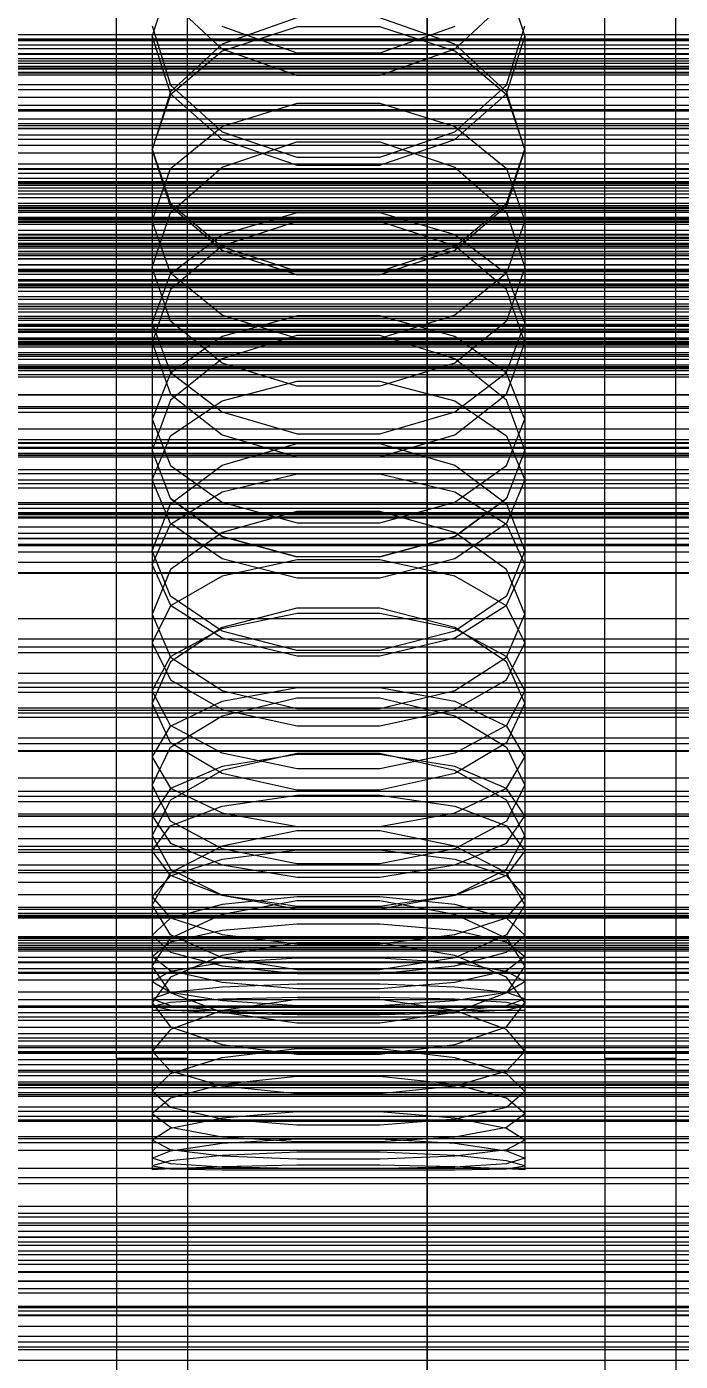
# Model space of a CAD drawing. Header units: millimetres. Extents: x -1970 to 59977, y -65068 to 6837.
# Drawn here: x -45.1 to 28.5, y -34688.8 to -34538.5 of the extents above; entities that cross this region are included whole.
import ezdxf

# ---------------------------------------------------------------- set-up
doc = ezdxf.new("R2010")
doc.units = ezdxf.units.MM
for name, color, linetype, lineweight in [('COTAS_O', 1, 'Continuous', 0), ('COTAS_P', 1, 'Continuous', 0), ('frontal_briquetadora', 7, 'Continuous', 0), ('frontal_C01', 7, 'Continuous', 0), ('frontal_C02', 7, 'Continuous', 0), ('frontal_C03', 7, 'Continuous', 0), ('frontal_C05-C03', 7, 'Continuous', 0), ('frontal_mezcladora', 7, 'Continuous', 0), ('frontal_secador', 7, 'Continuous', 0)]:
    doc.layers.add(name, color=color, linetype=linetype, lineweight=lineweight)
doc.dimstyles.new('R19_100', dxfattribs={"dimtxt": 250, "dimasz": 150, "dimexe": 150, "dimexo": 80, "dimgap": 100, "dimtad": 1, "dimtih": 1, "dimtoh": 1, "dimdsep": 46, "dimcen": 0.09, "dimadec": 0, "dimazin": 0, "dimtfac": 1, "dimtdec": 4, "dimtofl": 0, "dimtmove": 0, "dimatfit": 3, "dimfxl": 1, "dimtolj": 1, "dimtzin": 0, "dimarcsym": 0})

# ---------------------------------------------------------------- blocks, each defined once
blk = doc.blocks.new('*D37')
at = {"layer": 'COTAS_P', "color": 0, "lineweight": -2, "transparency": 16777216}
for p, q in [((-1750, -35420), (-1750, -34450)), ((2600, -35420), (2600, -34450)), ((-1600, -34600), (2450, -34600))]:
    blk.add_line(p, q, dxfattribs=at)
at = {"layer": 'COTAS_P', "color": 0, "transparency": 16777216}
for points in [[(-1600, -34575), (-1600, -34625), (-1750, -34600)], [(2450, -34575), (2450, -34625), (2600, -34600)]]:
    blk.add_solid(points, dxfattribs=at)
at = {"layer": 'Defpoints', "color": 0, "transparency": 16777216}
for p in [(2600, -34600), (-1750, -35500), (2600, -35500)]:
    blk.add_point(p, dxfattribs=at)
blk = doc.blocks.new('*D42')
at = {"layer": 'COTAS_O', "color": 0, "lineweight": -2, "transparency": 16777216}
for p, q in [((-570, -33700), (200, -33700)), ((50, -34750), (50, -33850)), ((-570, -34900), (200, -34900))]:
    blk.add_line(p, q, dxfattribs=at)
at = {"layer": 'COTAS_O', "color": 0, "transparency": 16777216}
for points in [[(25, -33850), (75, -33850), (50, -33700)], [(25, -34750), (75, -34750), (50, -34900)]]:
    blk.add_solid(points, dxfattribs=at)
at = {"layer": 'Defpoints', "color": 0, "transparency": 16777216}
for p in [(-650, -33700), (50, -33700), (-650, -34900)]:
    blk.add_point(p, dxfattribs=at)
blk = doc.blocks.new('*D43')
at = {"layer": 'COTAS_O', "color": 0, "lineweight": -2, "transparency": 16777216}
for p, q in [((-650, -34820), (-650, -34050)), ((650, -34820), (650, -34050)), ((-500, -34200), (500, -34200))]:
    blk.add_line(p, q, dxfattribs=at)
at = {"layer": 'COTAS_O', "color": 0, "transparency": 16777216}
for points in [[(-500, -34175), (-500, -34225), (-650, -34200)], [(500, -34175), (500, -34225), (650, -34200)]]:
    blk.add_solid(points, dxfattribs=at)
at = {"layer": 'Defpoints', "color": 0, "transparency": 16777216}
for p in [(650, -34200), (-650, -34900), (650, -34900)]:
    blk.add_point(p, dxfattribs=at)

msp = doc.modelspace()

# ---------------------------------------------------------------- linework, layer by layer
at = {"layer": 'frontal_briquetadora'}
for p, q in [((-31, -34539.635), (-28.92, -34533.192)), ((8.92, -34533.192), (11, -34539.635)), ((-23.094, -34541.066), (-28.92, -34535.648)), ((8.92, -34535.649), (3.094, -34541.066)), ((-14.674, -34537.508), (-23.094, -34540.51)), ((3.094, -34540.51), (-5.326, -34537.508)), ((-31, -34538.419), (-28.92, -34545.1)), ((-14.673, -34541.501), (-23.093, -34538.496)), ((-14.673, -34538.552), (-23.093, -34541.275)), ((-5.327, -34538.552), (-14.673, -34538.552)), ((3.093, -34538.496), (-5.327, -34541.501)), ((3.093, -34541.275), (-5.327, -34538.552)), ((8.92, -34545.1), (11, -34538.419)), ((-31, -34539.635), (-31, -34552.363)), ((-31, -34539.635), (-28.92, -34546.078)), ((-23.094, -34540.51), (-28.92, -34545.844)), ((8.92, -34545.844), (3.094, -34540.51)), ((8.92, -34546.078), (11, -34539.635)), ((11, -34539.635), (11, -34552.363)), ((-23.093, -34541.275), (-28.92, -34546.182)), ((-14.674, -34544.034), (-23.094, -34541.066)), ((-5.327, -34541.501), (-14.673, -34541.501)), ((3.094, -34541.066), (-5.326, -34544.034)), ((8.92, -34546.182), (3.093, -34541.275)), ((-5.326, -34544.034), (-14.674, -34544.034)), ((-28.92, -34545.844), (-31, -34552.363)), ((-28.92, -34546.182), (-31, -34552.301)), ((-28.92, -34545.1), (-23.094, -34550.353)), ((-28.92, -34546.078), (-23.093, -34551.244)), ((3.093, -34551.244), (8.92, -34546.078)), ((3.094, -34550.353), (8.92, -34545.1)), ((11, -34552.363), (8.92, -34545.844)), ((11, -34552.301), (8.92, -34546.182)), ((-23.093, -34549.754), (-14.673, -34547.13)), ((-14.673, -34547.13), (-5.327, -34547.13)), ((-5.327, -34547.13), (3.093, -34549.754)), ((-28.92, -34554.481), (-23.093, -34549.754)), ((-23.094, -34550.353), (-14.674, -34553.23)), ((-5.326, -34553.23), (3.094, -34550.353)), ((3.093, -34549.754), (8.92, -34554.481)), ((-31, -34552.301), (-31, -34565.638)), ((-31, -34552.301), (-28.92, -34558.42)), ((-28.92, -34558.731), (-31, -34552.363)), ((-23.094, -34554.358), (-14.674, -34551.493)), ((-23.093, -34551.244), (-14.673, -34554.112)), ((-14.674, -34551.493), (-5.326, -34551.493)), ((-5.327, -34554.112), (3.093, -34551.244)), ((-5.326, -34551.493), (3.094, -34554.358)), ((8.92, -34558.42), (11, -34552.301)), ((11, -34552.363), (8.92, -34558.731)), ((11, -34552.301), (11, -34565.638)), ((-14.674, -34553.23), (-5.326, -34553.23)), ((-31, -34560.376), (-28.92, -34554.481)), ((-28.92, -34559.44), (-23.094, -34554.358)), ((-14.673, -34554.112), (-5.327, -34554.112)), ((3.094, -34554.358), (8.92, -34559.44)), ((8.92, -34554.481), (11, -34560.376)), ((-28.92, -34558.42), (-23.093, -34563.327)), ((3.093, -34563.327), (8.92, -34558.42)), ((-31, -34565.638), (-28.92, -34559.44)), ((-23.094, -34563.729), (-28.92, -34558.731)), ((-23.093, -34561.918), (-14.673, -34559.449)), ((-14.673, -34559.449), (-5.327, -34559.449)), ((-5.327, -34559.449), (3.093, -34561.918)), ((8.92, -34558.731), (3.094, -34563.729)), ((8.92, -34559.44), (11, -34565.638)), ((-31, -34560.376), (-31, -34574.101)), ((-28.92, -34566.271), (-31, -34560.376)), ((-14.674, -34560.448), (-23.094, -34563.217)), ((-5.326, -34560.448), (-14.674, -34560.448)), ((3.094, -34563.217), (-5.326, -34560.448)), ((11, -34560.376), (8.92, -34566.271)), ((11, -34560.376), (11, -34574.101)), ((-28.92, -34566.366), (-23.093, -34561.918)), ((3.093, -34561.918), (8.92, -34566.366)), ((-23.094, -34563.217), (-28.92, -34568.125)), ((-14.674, -34566.461), (-23.094, -34563.729)), ((-23.093, -34563.327), (-14.673, -34566.05)), ((-5.327, -34566.05), (3.093, -34563.327)), ((3.094, -34563.729), (-5.326, -34566.461)), ((8.92, -34568.125), (3.094, -34563.217)), ((-28.92, -34571.679), (-31, -34565.638)), ((-14.673, -34566.05), (-5.327, -34566.05)), ((11, -34565.638), (8.92, -34571.679)), ((-31, -34571.912), (-28.92, -34566.366)), ((-23.093, -34570.998), (-28.92, -34566.271)), ((-5.326, -34566.461), (-14.674, -34566.461)), ((8.92, -34566.271), (3.093, -34570.998)), ((8.92, -34566.366), (11, -34571.912)), ((-28.92, -34568.125), (-31, -34574.101)), ((11, -34574.101), (8.92, -34568.125)), ((-31, -34571.912), (-31, -34586.193)), ((-31, -34571.912), (-28.92, -34577.459)), ((-23.094, -34576.409), (-28.92, -34571.679)), ((-14.673, -34573.621), (-23.093, -34570.998)), ((-14.673, -34571.082), (-23.093, -34573.39)), ((-5.327, -34571.082), (-14.673, -34571.082)), ((3.093, -34570.998), (-5.327, -34573.621)), ((3.093, -34573.39), (-5.327, -34571.082)), ((8.92, -34571.679), (3.094, -34576.409)), ((8.92, -34577.459), (11, -34571.912)), ((11, -34571.912), (11, -34586.193)), ((-23.093, -34573.39), (-28.92, -34577.548)), ((-14.674, -34573.305), (-23.094, -34575.925)), ((-5.326, -34573.305), (-14.674, -34573.305)), ((-5.327, -34573.621), (-14.673, -34573.621)), ((3.094, -34575.925), (-5.326, -34573.305)), ((8.92, -34577.548), (3.093, -34573.39)), ((-31, -34574.101), (-28.92, -34579.916)), ((8.92, -34579.916), (11, -34574.101)), ((-23.094, -34575.925), (-28.92, -34580.562)), ((-14.674, -34578.991), (-23.094, -34576.409)), ((3.094, -34576.409), (-5.326, -34578.991)), ((8.92, -34580.562), (3.094, -34575.925)), ((-28.92, -34577.548), (-31, -34582.734)), ((-28.92, -34577.459), (-23.093, -34581.907)), ((3.093, -34581.907), (8.92, -34577.459)), ((11, -34582.734), (8.92, -34577.548)), ((-23.093, -34580.641), (-14.673, -34578.443)), ((-5.326, -34578.991), (-14.674, -34578.991)), ((-14.673, -34578.443), (-5.327, -34578.443)), ((-5.327, -34578.443), (3.093, -34580.641)), ((195, -34580), (-195, -34580)), ((-28.92, -34580.562), (-31, -34586.193)), ((-28.92, -34579.916), (-23.094, -34584.461)), ((-28.92, -34584.6), (-23.093, -34580.641)), ((3.093, -34580.641), (8.92, -34584.6)), ((3.094, -34584.461), (8.92, -34579.916)), ((11, -34586.193), (8.92, -34580.562)), ((-23.093, -34581.907), (-14.673, -34584.376)), ((-5.327, -34584.376), (3.093, -34581.907)), ((-31, -34582.734), (-31, -34597.535)), ((-31, -34582.734), (-28.92, -34587.919)), ((8.92, -34587.919), (11, -34582.734)), ((11, -34582.734), (11, -34597.535)), ((-31, -34589.538), (-28.92, -34584.6)), ((-23.094, -34584.461), (-14.674, -34586.939)), ((-23.094, -34587.908), (-14.674, -34585.444)), ((-14.674, -34585.444), (-5.326, -34585.444)), ((-14.673, -34584.376), (-5.327, -34584.376)), ((-5.326, -34586.939), (3.094, -34584.461)), ((-5.326, -34585.444), (3.094, -34587.908)), ((8.92, -34584.6), (11, -34589.538)), ((195, -34587), (-195, -34587)), ((-28.92, -34591.656), (-31, -34586.193)), ((-14.674, -34586.939), (-5.326, -34586.939)), ((11, -34586.193), (8.92, -34591.656)), ((-28.92, -34592.262), (-23.094, -34587.908)), ((-28.92, -34587.919), (-23.093, -34592.078)), ((3.093, -34592.078), (8.92, -34587.919)), ((3.094, -34587.908), (8.92, -34592.262)), ((-31, -34589.538), (-31, -34604.666)), ((-28.92, -34594.475), (-31, -34589.538)), ((-23.093, -34590.901), (-14.673, -34588.873)), ((-14.673, -34588.873), (-5.327, -34588.873)), ((-5.327, -34588.873), (3.093, -34590.901)), ((11, -34589.538), (8.92, -34594.475)), ((11, -34589.538), (11, -34604.666)), ((-28.92, -34594.554), (-23.093, -34590.901)), ((-23.094, -34595.915), (-28.92, -34591.656)), ((-28.92, -34591.656), (-23.094, -34595.915)), ((3.093, -34590.901), (8.92, -34594.554)), ((8.92, -34591.656), (3.094, -34595.915)), ((3.094, -34595.915), (8.92, -34591.656)), ((-31, -34597.535), (-28.92, -34592.262)), ((-14.674, -34593.122), (-23.094, -34595.48)), ((-23.093, -34592.078), (-14.673, -34594.385)), ((-5.326, -34593.122), (-14.674, -34593.122)), ((-5.327, -34594.385), (3.093, -34592.078)), ((3.094, -34595.48), (-5.326, -34593.122)), ((8.92, -34592.262), (11, -34597.535)), ((-31, -34599.11), (-28.92, -34594.554)), ((-23.093, -34598.435), (-28.92, -34594.475)), ((-14.673, -34594.385), (-5.327, -34594.385)), ((8.92, -34594.475), (3.093, -34598.435)), ((8.92, -34594.554), (11, -34599.11)), ((-23.094, -34595.48), (-28.92, -34599.639)), ((-14.674, -34598.232), (-23.094, -34595.915)), ((-23.094, -34595.915), (-14.674, -34598.232)), ((3.094, -34595.915), (-5.326, -34598.232)), ((-5.326, -34598.232), (3.094, -34595.915)), ((8.92, -34599.639), (3.094, -34595.48)), ((-28.92, -34602.634), (-31, -34597.535)), ((11, -34597.535), (8.92, -34602.634)), ((-31, -34599.11), (-31, -34614.698)), ((-31, -34599.11), (-28.92, -34603.666)), ((-14.673, -34600.632), (-23.093, -34598.435)), ((-14.673, -34598.547), (-23.093, -34600.4)), ((-5.326, -34598.232), (-14.674, -34598.232)), ((-5.327, -34598.547), (-14.673, -34598.547)), ((3.093, -34598.435), (-5.327, -34600.632)), ((3.093, -34600.4), (-5.327, -34598.547)), ((8.92, -34603.666), (11, -34599.11)), ((11, -34599.11), (11, -34614.698)), ((-28.92, -34599.639), (-31, -34604.666)), ((-23.093, -34600.4), (-28.92, -34603.738)), ((-5.327, -34600.632), (-14.673, -34600.632)), ((8.92, -34603.738), (3.093, -34600.4)), ((11, -34604.666), (8.92, -34599.639)), ((-23.094, -34606.596), (-28.92, -34602.634)), ((-28.92, -34603.666), (-23.093, -34607.319)), ((3.093, -34607.319), (8.92, -34603.666)), ((8.92, -34602.634), (3.094, -34606.596)), ((-28.92, -34603.738), (-31, -34607.901)), ((-31, -34604.666), (-28.92, -34609.515)), ((-14.674, -34603.999), (-23.094, -34606.192)), ((-23.093, -34606.298), (-14.673, -34604.564)), ((-5.326, -34603.999), (-14.674, -34603.999)), ((-14.673, -34604.564), (-5.327, -34604.564)), ((-5.327, -34604.564), (3.093, -34606.298)), ((3.094, -34606.192), (-5.326, -34603.999)), ((11, -34607.901), (8.92, -34603.738)), ((8.92, -34609.515), (11, -34604.666)), ((-23.094, -34606.192), (-28.92, -34610.051)), ((-28.92, -34609.422), (-23.093, -34606.298)), ((-14.674, -34608.746), (-23.094, -34606.596)), ((3.094, -34606.596), (-5.326, -34608.746)), ((3.093, -34606.298), (8.92, -34609.422)), ((8.92, -34610.051), (3.094, -34606.192)), ((-31, -34607.901), (-31, -34623.913)), ((-31, -34607.901), (-28.92, -34612.065)), ((-23.093, -34607.319), (-14.673, -34609.347)), ((-5.327, -34609.347), (3.093, -34607.319)), ((8.92, -34612.065), (11, -34607.901)), ((11, -34607.901), (11, -34623.913)), ((-31, -34613.318), (-28.92, -34609.422)), ((-28.92, -34609.515), (-23.094, -34613.274)), ((-5.326, -34608.746), (-14.674, -34608.746)), ((-14.673, -34609.347), (-5.327, -34609.347)), ((3.094, -34613.274), (8.92, -34609.515)), ((8.92, -34609.422), (11, -34613.318)), ((-28.92, -34610.051), (-31, -34614.698)), ((11, -34614.698), (8.92, -34610.051)), ((-28.92, -34612.065), (-23.093, -34615.403)), ((3.093, -34615.403), (8.92, -34612.065)), ((-31, -34613.318), (-31, -34629.59)), ((-28.92, -34617.214), (-31, -34613.318)), ((-23.094, -34613.274), (-14.674, -34615.311)), ((-23.094, -34616.105), (-14.674, -34614.083)), ((-23.093, -34614.479), (-14.673, -34612.927)), ((-14.674, -34614.083), (-5.326, -34614.083)), ((-14.673, -34612.927), (-5.327, -34612.927)), ((-5.327, -34612.927), (3.093, -34614.479)), ((-5.326, -34615.311), (3.094, -34613.274)), ((-5.326, -34614.083), (3.094, -34616.105)), ((11, -34613.318), (8.92, -34617.214)), ((11, -34613.318), (11, -34629.59)), ((-28.92, -34619.163), (-31, -34614.698)), ((-28.92, -34617.275), (-23.093, -34614.479)), ((-23.093, -34615.403), (-14.673, -34617.256)), ((-14.674, -34615.311), (-5.326, -34615.311)), ((-5.327, -34617.256), (3.093, -34615.403)), ((3.093, -34614.479), (8.92, -34617.275)), ((11, -34614.698), (8.92, -34619.163)), ((-28.92, -34619.655), (-23.094, -34616.105)), ((-23.093, -34620.338), (-28.92, -34617.214)), ((8.92, -34617.214), (3.093, -34620.338)), ((3.094, -34616.105), (8.92, -34619.655)), ((-31, -34620.762), (-28.92, -34617.275)), ((-14.673, -34617.256), (-5.327, -34617.256)), ((8.92, -34617.275), (11, -34620.762)), ((-31, -34623.913), (-28.92, -34619.655)), ((-23.094, -34622.61), (-28.92, -34619.163)), ((8.92, -34619.163), (3.094, -34622.61)), ((8.92, -34619.655), (11, -34623.913)), ((-31, -34620.762), (-31, -34637.392)), ((-31, -34620.762), (-28.92, -34624.249)), ((-14.674, -34620.353), (-23.094, -34622.259)), ((-14.673, -34622.072), (-23.093, -34620.338)), ((-14.673, -34620.476), (-23.093, -34621.842)), ((-5.326, -34620.353), (-14.674, -34620.353)), ((-5.327, -34620.476), (-14.673, -34620.476)), ((3.093, -34620.338), (-5.327, -34622.072)), ((3.093, -34621.842), (-5.327, -34620.476)), ((3.094, -34622.259), (-5.326, -34620.353)), ((8.92, -34624.249), (11, -34620.762)), ((11, -34620.762), (11, -34637.392)), ((-23.093, -34621.842), (-28.92, -34624.303)), ((-23.094, -34622.259), (-28.92, -34625.598)), ((-14.674, -34624.472), (-23.094, -34622.61)), ((-5.327, -34622.072), (-14.673, -34622.072)), ((3.094, -34622.61), (-5.326, -34624.472)), ((8.92, -34624.303), (3.093, -34621.842)), ((8.92, -34625.598), (3.094, -34622.259)), ((-28.92, -34627.982), (-31, -34623.913)), ((-28.92, -34624.303), (-31, -34627.373)), ((-28.92, -34624.249), (-23.093, -34627.045)), ((-5.326, -34624.472), (-14.674, -34624.472)), ((3.093, -34627.045), (8.92, -34624.249)), ((11, -34623.913), (8.92, -34627.982)), ((11, -34627.373), (8.92, -34624.303)), ((-28.92, -34625.598), (-31, -34629.59)), ((-23.093, -34626.287), (-14.673, -34625.047)), ((-14.673, -34625.047), (-5.327, -34625.047)), ((-5.327, -34625.047), (3.093, -34626.287)), ((11, -34629.59), (8.92, -34625.598)), ((-31, -34627.373), (-31, -34644.321)), ((-31, -34627.373), (-28.92, -34630.442)), ((-28.92, -34628.522), (-23.093, -34626.287)), ((-23.093, -34627.045), (-14.673, -34628.597)), ((-5.327, -34628.597), (3.093, -34627.045)), ((3.093, -34626.287), (8.92, -34628.522)), ((8.92, -34630.442), (11, -34627.373)), ((11, -34627.373), (11, -34644.321)), ((-31, -34631.309), (-28.92, -34628.522)), ((-23.094, -34631.109), (-28.92, -34627.982)), ((-14.674, -34629.063), (-23.094, -34630.791)), ((-5.326, -34629.063), (-14.674, -34629.063)), ((-14.673, -34628.597), (-5.327, -34628.597)), ((3.094, -34630.791), (-5.326, -34629.063)), ((8.92, -34627.982), (3.094, -34631.109)), ((8.92, -34628.522), (11, -34631.309)), ((-31, -34629.59), (-28.92, -34633.39)), ((-28.92, -34630.442), (-23.093, -34632.904)), ((3.093, -34632.904), (8.92, -34630.442)), ((8.92, -34633.39), (11, -34629.59)), ((-31, -34631.309), (-31, -34648.447)), ((-28.92, -34634.097), (-31, -34631.309)), ((-23.094, -34630.791), (-28.92, -34633.807)), ((-28.92, -34634.139), (-23.093, -34632.248)), ((-14.674, -34632.791), (-23.094, -34631.109)), ((-23.093, -34632.248), (-14.673, -34631.199)), ((-14.673, -34631.199), (-5.327, -34631.199)), ((-5.327, -34631.199), (3.093, -34632.248)), ((3.094, -34631.109), (-5.326, -34632.791)), ((3.093, -34632.248), (8.92, -34634.139)), ((8.92, -34633.807), (3.094, -34630.791)), ((11, -34631.309), (8.92, -34634.097)), ((11, -34631.309), (11, -34648.447)), ((-28.92, -34633.39), (-23.094, -34636.299)), ((-23.093, -34632.904), (-14.673, -34634.27)), ((-5.326, -34632.791), (-14.674, -34632.791)), ((-5.327, -34634.27), (3.093, -34632.904)), ((3.094, -34636.299), (8.92, -34633.39)), ((-28.92, -34633.807), (-31, -34637.392)), ((-31, -34636.498), (-28.92, -34634.139)), ((-23.093, -34636.332), (-28.92, -34634.097)), ((-14.673, -34634.27), (-5.327, -34634.27)), ((8.92, -34634.097), (3.093, -34636.332)), ((11, -34637.392), (8.92, -34633.807)), ((8.92, -34634.139), (11, -34636.498)), ((-31, -34636.498), (-31, -34653.884)), ((-31, -34636.498), (-28.92, -34638.856)), ((-23.094, -34636.299), (-14.674, -34637.86)), ((-14.673, -34637.572), (-23.093, -34636.332)), ((-14.673, -34636.493), (-23.093, -34637.349)), ((-5.327, -34636.493), (-14.673, -34636.493)), ((3.093, -34636.332), (-5.327, -34637.572)), ((3.093, -34637.349), (-5.327, -34636.493)), ((-5.326, -34637.86), (3.094, -34636.299)), ((8.92, -34638.856), (11, -34636.498)), ((11, -34636.498), (11, -34653.884)), ((-28.92, -34640.781), (-31, -34637.392)), ((-23.093, -34637.349), (-28.92, -34638.892)), ((-23.094, -34638.466), (-14.674, -34636.92)), ((-14.674, -34636.92), (-5.326, -34636.92)), ((-14.674, -34637.86), (-5.326, -34637.86)), ((-5.327, -34637.572), (-14.673, -34637.572)), ((-5.326, -34636.92), (3.094, -34638.466)), ((8.92, -34638.892), (3.093, -34637.349)), ((11, -34637.392), (8.92, -34640.781)), ((-28.92, -34638.892), (-31, -34640.815)), ((-28.92, -34641.151), (-23.094, -34638.466)), ((-28.92, -34638.856), (-23.093, -34640.747)), ((-23.093, -34640.265), (-14.673, -34639.539)), ((-14.673, -34639.539), (-5.327, -34639.539)), ((-5.327, -34639.539), (3.093, -34640.265)), ((3.093, -34640.747), (8.92, -34638.856)), ((3.094, -34638.466), (8.92, -34641.151)), ((11, -34640.815), (8.92, -34638.892)), ((-31, -34640.815), (-31, -34658.409)), ((-31, -34640.815), (-28.92, -34642.739)), ((-31, -34644.321), (-28.92, -34641.151)), ((-28.92, -34641.573), (-23.093, -34640.265)), ((-23.094, -34643.357), (-28.92, -34640.781)), ((-23.093, -34640.747), (-14.673, -34641.797)), ((-5.327, -34641.797), (3.093, -34640.747)), ((3.093, -34640.265), (8.92, -34641.573)), ((8.92, -34640.781), (3.094, -34643.357)), ((8.92, -34642.739), (11, -34640.815)), ((8.92, -34641.151), (11, -34644.321)), ((11, -34640.815), (11, -34658.409)), ((-31, -34643.204), (-28.92, -34641.573)), ((-28.92, -34642.739), (-23.093, -34644.281)), ((-14.674, -34641.675), (-23.094, -34643.097)), ((-5.326, -34641.675), (-14.674, -34641.675)), ((-14.673, -34641.797), (-5.327, -34641.797)), ((3.094, -34643.097), (-5.326, -34641.675)), ((3.093, -34644.281), (8.92, -34642.739)), ((8.92, -34641.573), (11, -34643.204)), ((-31, -34643.204), (-31, -34660.914)), ((-28.92, -34644.835), (-31, -34643.204)), ((-23.094, -34643.097), (-28.92, -34645.558)), ((-28.92, -34644.859), (-23.093, -34643.905)), ((-14.674, -34644.733), (-23.094, -34643.357)), ((-23.093, -34643.905), (-14.673, -34643.376)), ((-14.673, -34643.376), (-5.327, -34643.376)), ((-5.327, -34643.376), (3.093, -34643.905)), ((3.094, -34643.357), (-5.326, -34644.733)), ((3.093, -34643.905), (8.92, -34644.859)), ((8.92, -34645.558), (3.094, -34643.097)), ((11, -34643.204), (8.92, -34644.835)), ((11, -34643.204), (11, -34660.914)), ((-28.92, -34647.291), (-31, -34644.321)), ((-31, -34646.048), (-28.92, -34644.859)), ((-28.92, -34645.558), (-31, -34648.447)), ((-23.093, -34646.144), (-28.92, -34644.835)), ((-23.093, -34644.281), (-14.673, -34645.137)), ((-5.326, -34644.733), (-14.674, -34644.733)), ((-14.673, -34645.137), (-5.327, -34645.137)), ((-5.327, -34645.137), (3.093, -34644.281)), ((8.92, -34644.835), (3.093, -34646.144)), ((11, -34644.321), (8.92, -34647.291)), ((8.92, -34644.859), (11, -34646.048)), ((11, -34648.447), (8.92, -34645.558)), ((-31, -34646.048), (-31, -34663.894)), ((-31, -34646.048), (-28.92, -34647.238)), ((-28.92, -34647.254), (-31, -34647.998)), ((-23.093, -34646.656), (-28.92, -34647.254)), ((-28.92, -34647.238), (-23.093, -34648.191)), ((-14.673, -34646.869), (-23.093, -34646.144)), ((-14.673, -34646.325), (-23.093, -34646.656)), ((-5.327, -34646.325), (-14.673, -34646.325)), ((-5.327, -34646.869), (-14.673, -34646.869)), ((3.093, -34646.144), (-5.327, -34646.869)), ((3.093, -34646.656), (-5.327, -34646.325)), ((8.92, -34647.254), (3.093, -34646.656)), ((3.093, -34648.191), (8.92, -34647.238)), ((8.92, -34647.238), (11, -34646.048)), ((11, -34647.998), (8.92, -34647.254)), ((11, -34646.048), (11, -34663.894)), ((-31, -34647.998), (-31, -34665.938)), ((-31, -34647.998), (-28.92, -34648.743)), ((-31, -34648.799), (-28.92, -34648.352)), ((-31, -34648.447), (-28.92, -34651.133)), ((-23.094, -34649.528), (-28.92, -34647.291)), ((-28.92, -34648.352), (-23.093, -34647.994)), ((-28.92, -34648.743), (-23.093, -34649.34)), ((-14.674, -34648.069), (-23.094, -34649.303)), ((-23.093, -34647.994), (-14.673, -34647.795)), ((-23.093, -34648.191), (-14.673, -34648.721)), ((-5.326, -34648.069), (-14.674, -34648.069)), ((-14.673, -34647.795), (-5.327, -34647.795)), ((-14.673, -34648.721), (-5.327, -34648.721)), ((-5.327, -34647.795), (3.093, -34647.994)), ((-5.327, -34648.721), (3.093, -34648.191)), ((3.094, -34649.303), (-5.326, -34648.069)), ((3.093, -34647.994), (8.92, -34648.352)), ((3.093, -34649.34), (8.92, -34648.743)), ((8.92, -34647.291), (3.094, -34649.528)), ((8.92, -34648.743), (11, -34647.998)), ((8.92, -34648.352), (11, -34648.799)), ((8.92, -34651.133), (11, -34648.447)), ((11, -34647.998), (11, -34665.938)), ((-31, -34648.799), (-31, -34666.778)), ((-28.92, -34649.246), (-31, -34648.799)), ((-31, -34649.25), (-31, -34667.25)), ((-31, -34649.25), (-28.92, -34649.25)), ((-23.093, -34649.605), (-28.92, -34649.246)), ((-28.92, -34649.25), (-23.093, -34649.25)), ((-23.094, -34649.303), (-28.92, -34651.424)), ((-14.674, -34650.715), (-23.094, -34649.528)), ((-23.093, -34649.25), (-14.673, -34649.25)), ((-23.093, -34649.34), (-14.673, -34649.671)), ((-14.673, -34649.804), (-23.093, -34649.605)), ((-14.673, -34649.25), (-5.327, -34649.25)), ((-14.673, -34649.671), (-5.327, -34649.671)), ((-5.327, -34649.804), (-14.673, -34649.804)), ((-5.327, -34649.25), (3.093, -34649.25)), ((-5.327, -34649.671), (3.093, -34649.34)), ((3.093, -34649.605), (-5.327, -34649.804)), ((3.094, -34649.528), (-5.326, -34650.715)), ((8.92, -34649.246), (3.093, -34649.605)), ((3.093, -34649.25), (8.92, -34649.25)), ((8.92, -34651.424), (3.094, -34649.303)), ((11, -34648.799), (8.92, -34649.246)), ((8.92, -34649.25), (11, -34649.25)), ((11, -34648.799), (11, -34666.778)), ((11, -34649.25), (11, -34667.25)), ((-28.92, -34651.424), (-31, -34653.884)), ((-28.92, -34651.133), (-23.094, -34653.142)), ((-5.326, -34650.715), (-14.674, -34650.715)), ((3.094, -34653.142), (8.92, -34651.133)), ((11, -34653.884), (8.92, -34651.424)), ((-23.094, -34653.142), (-14.674, -34654.2)), ((-5.326, -34654.2), (3.094, -34653.142)), ((-28.92, -34656.141), (-31, -34653.884)), ((-28.92, -34656.382), (-23.094, -34654.607)), ((-23.094, -34654.607), (-14.674, -34653.565)), ((-14.674, -34653.565), (-5.326, -34653.565)), ((-14.674, -34654.2), (-5.326, -34654.2)), ((-5.326, -34653.565), (3.094, -34654.607)), ((3.094, -34654.607), (8.92, -34656.382)), ((11, -34653.884), (8.92, -34656.141)), ((-23.094, -34657.802), (-28.92, -34656.141)), ((8.92, -34656.141), (3.094, -34657.802)), ((-31, -34658.409), (-28.92, -34656.382)), ((-23.094, -34657.636), (-28.92, -34659.178)), ((-14.674, -34656.722), (-23.094, -34657.636)), ((-5.326, -34656.723), (-14.674, -34656.722)), ((3.094, -34657.636), (-5.326, -34656.723)), ((8.92, -34659.178), (3.094, -34657.636)), ((8.92, -34656.382), (11, -34658.409)), ((-28.92, -34660.23), (-31, -34658.409)), ((-28.92, -34659.178), (-31, -34660.914)), ((-14.674, -34658.667), (-23.094, -34657.802)), ((-5.326, -34658.667), (-14.674, -34658.667)), ((3.094, -34657.802), (-5.326, -34658.667)), ((11, -34658.409), (8.92, -34660.23)), ((11, -34660.914), (8.92, -34659.178)), ((-23.094, -34661.54), (-28.92, -34660.23)), ((-14.674, -34660.692), (-23.094, -34661.41)), ((-5.326, -34660.692), (-14.674, -34660.692)), ((3.094, -34661.41), (-5.326, -34660.692)), ((8.92, -34660.23), (3.094, -34661.54)), ((-31, -34660.914), (-28.92, -34662.441)), ((-23.094, -34661.41), (-28.92, -34662.6)), ((-14.674, -34662.209), (-23.094, -34661.54)), ((-5.326, -34662.209), (-14.674, -34662.209)), ((3.094, -34661.54), (-5.326, -34662.209)), ((8.92, -34662.6), (3.094, -34661.41)), ((8.92, -34662.441), (11, -34660.914)), ((-28.92, -34662.6), (-31, -34663.894)), ((-28.92, -34662.441), (-23.094, -34663.515)), ((-23.094, -34663.515), (-14.674, -34664.053)), ((-23.094, -34664.254), (-14.674, -34663.732)), ((-14.674, -34663.732), (-5.326, -34663.732)), ((-5.326, -34664.053), (3.094, -34663.515)), ((-5.326, -34663.732), (3.094, -34664.254)), ((3.094, -34663.515), (8.92, -34662.441)), ((11, -34663.894), (8.92, -34662.6)), ((-28.92, -34664.979), (-31, -34663.894)), ((-31, -34665.938), (-28.92, -34665.088)), ((-28.92, -34665.088), (-23.094, -34664.254)), ((-23.094, -34665.696), (-28.92, -34664.979)), ((-14.674, -34665.239), (-23.094, -34665.629)), ((-14.674, -34664.053), (-5.326, -34664.053)), ((-5.326, -34665.239), (-14.674, -34665.239)), ((3.094, -34665.629), (-5.326, -34665.239)), ((3.094, -34664.254), (8.92, -34665.088)), ((8.92, -34664.979), (3.094, -34665.696)), ((11, -34663.894), (8.92, -34664.979)), ((8.92, -34665.088), (11, -34665.938)), ((-28.92, -34666.577), (-31, -34665.938)), ((-28.92, -34666.225), (-31, -34666.778)), ((-31, -34666.778), (-28.92, -34667.119)), ((-23.094, -34665.629), (-28.92, -34666.225)), ((-23.094, -34666.937), (-28.92, -34666.577)), ((-14.674, -34666.036), (-23.094, -34665.696)), ((-14.674, -34666.715), (-23.094, -34666.906)), ((-5.326, -34666.036), (-14.674, -34666.036)), ((-5.326, -34666.715), (-14.674, -34666.715)), ((3.094, -34665.696), (-5.326, -34666.036)), ((3.094, -34666.906), (-5.326, -34666.715)), ((8.92, -34666.225), (3.094, -34665.629)), ((8.92, -34666.577), (3.094, -34666.937)), ((11, -34665.938), (8.92, -34666.577)), ((11, -34666.778), (8.92, -34666.225)), ((8.92, -34667.119), (11, -34666.778)), ((-28.92, -34667.144), (-31, -34667.25)), ((-23.094, -34666.906), (-28.92, -34667.144)), ((-28.92, -34667.119), (-23.094, -34667.24)), ((-14.674, -34667.078), (-23.094, -34666.937)), ((-23.094, -34667.24), (-14.674, -34667.248)), ((-5.326, -34667.078), (-14.674, -34667.078)), ((-14.674, -34667.248), (-5.326, -34667.248)), ((3.094, -34666.937), (-5.326, -34667.078)), ((-5.326, -34667.248), (3.094, -34667.24)), ((8.92, -34667.144), (3.094, -34666.906)), ((3.094, -34667.24), (8.92, -34667.119)), ((11, -34667.25), (8.92, -34667.144))]:
    msp.add_line(p, q, dxfattribs=at)
at = {"layer": 'frontal_C01'}
for p, q in [((0, -34620.053), (0, -34323.357)), ((0, -34329.075), (0, -34625.771)), ((0, -34620.053), (-130, -34620.053)), ((0, -34916.749), (0, -34620.053)), ((130, -34620.053), (0, -34620.053)), ((-130, -34624.595), (130, -34624.595)), ((-130, -34625.147), (130, -34625.147)), ((-130, -34625.771), (0, -34625.771)), ((-130, -34625.771), (130, -34625.771)), ((0, -34625.771), (0, -34922.468)), ((0, -34625.771), (130, -34625.771)), ((-130, -34627.391), (130, -34627.391)), ((-130, -34628.597), (130, -34628.597)), ((-130, -34631.173), (130, -34631.173)), ((-130, -34632.879), (130, -34632.879)), ((-130, -34636.236), (130, -34636.236)), ((-130, -34638.325), (130, -34638.325)), ((-148, -34640.976), (148, -34640.976)), ((-148, -34641.172), (148, -34641.172)), ((-148, -34641.393), (148, -34641.393)), ((-148, -34641.967), (148, -34641.967)), ((-148, -34642.394), (148, -34642.394)), ((130, -34642.235), (-130, -34642.235)), ((-148, -34643.307), (148, -34643.307)), ((-148, -34643.912), (148, -34643.912)), ((-148, -34645.101), (148, -34645.101)), ((-130, -34644.564), (130, -34644.564)), ((-148, -34645.841), (148, -34645.841)), ((148, -34647.227), (-148, -34647.227)), ((-148, -34648.052), (148, -34648.052)), ((-130, -34648.761), (130, -34648.761)), ((-148, -34649.539), (148, -34649.539)), ((-148, -34650.393), (148, -34650.393)), ((-130, -34651.172), (130, -34651.172)), ((-148, -34651.88), (148, -34651.88)), ((-148, -34652.706), (148, -34652.706)), ((-148, -34654.091), (148, -34654.091)), ((-148, -34654.831), (148, -34654.831)), ((-148, -34656.021), (148, -34656.021)), ((-130, -34655.368), (130, -34655.368)), ((-148, -34656.625), (148, -34656.625)), ((-148, -34657.538), (148, -34657.538)), ((-130, -34657.697), (130, -34657.697)), ((-148, -34657.965), (148, -34657.965)), ((-148, -34658.539), (148, -34658.539)), ((-148, -34658.76), (148, -34658.76)), ((-148, -34658.956), (148, -34658.956)), ((-130, -34661.608), (130, -34661.608)), ((-130, -34663.696), (130, -34663.696)), ((-130, -34667.054), (130, -34667.054)), ((-130, -34668.759), (130, -34668.759)), ((-130, -34671.336), (130, -34671.336)), ((-130, -34672.541), (130, -34672.541)), ((-130, -34674.161), (130, -34674.161)), ((-130, -34674.785), (130, -34674.785)), ((-130, -34675.338), (130, -34675.338))]:
    msp.add_line(p, q, dxfattribs=at)
at = {"layer": 'frontal_C02'}
for p, q in [((0, -34258.894), (0, -34543.716)), ((0, -34822.796), (0, -34537.975)), ((-130, -34542.622), (130, -34542.622)), ((-130, -34543.258), (130, -34543.258)), ((-130, -34543.716), (0, -34543.716)), ((-130, -34543.716), (130, -34543.716)), ((0, -34543.716), (0, -34828.537)), ((0, -34543.716), (130, -34543.716)), ((-130, -34545.581), (130, -34545.581)), ((-130, -34546.465), (130, -34546.465)), ((-130, -34549.432), (130, -34549.432)), ((-130, -34550.682), (130, -34550.682)), ((-130, -34554.549), (130, -34554.549)), ((-130, -34556.08), (130, -34556.08)), ((-148, -34559.012), (148, -34559.012)), ((-148, -34559.238), (148, -34559.238)), ((-148, -34559.4), (148, -34559.4)), ((-148, -34560.061), (148, -34560.061)), ((-148, -34560.374), (148, -34560.374)), ((-148, -34561.425), (148, -34561.425)), ((130, -34560.583), (-130, -34560.583)), ((-148, -34561.868), (148, -34561.868)), ((-130, -34562.29), (130, -34562.29)), ((-148, -34563.238), (148, -34563.238)), ((-148, -34563.781), (148, -34563.781)), ((148, -34565.376), (-148, -34565.376)), ((-148, -34565.981), (148, -34565.981)), ((-130, -34567.123), (130, -34567.123)), ((-148, -34567.694), (148, -34567.694)), ((-148, -34568.32), (148, -34568.32)), ((-130, -34568.89), (130, -34568.89)), ((-148, -34570.032), (148, -34570.032)), ((-148, -34570.637), (148, -34570.637)), ((-148, -34572.233), (148, -34572.233)), ((-148, -34572.775), (148, -34572.775)), ((-148, -34574.145), (148, -34574.145)), ((-148, -34574.588), (148, -34574.588)), ((-130, -34573.723), (130, -34573.723)), ((-148, -34575.64), (148, -34575.64)), ((-148, -34575.953), (148, -34575.953)), ((-148, -34576.614), (148, -34576.614)), ((-130, -34575.43), (130, -34575.43)), ((-148, -34576.776), (148, -34576.776)), ((-148, -34577.001), (148, -34577.001)), ((-130, -34579.934), (130, -34579.934)), ((-130, -34581.464), (130, -34581.464)), ((-130, -34585.331), (130, -34585.331)), ((-130, -34586.581), (130, -34586.581)), ((-130, -34589.549), (130, -34589.549)), ((-130, -34590.432), (130, -34590.432)), ((-130, -34592.298), (130, -34592.298)), ((-130, -34592.755), (130, -34592.755)), ((-130, -34593.391), (130, -34593.391)), ((-450, -34615.487), (450, -34615.487)), ((450, -34627.178), (-450, -34627.178)), ((-425, -34627.144), (425, -34627.144)), ((425, -34638.62), (-425, -34638.62)), ((425, -34641.991), (-425, -34641.991)), ((450, -34648.959), (-450, -34648.959)), ((-425, -34653.467), (425, -34653.467)), ((-450, -34660.649), (450, -34660.649))]:
    msp.add_line(p, q, dxfattribs=at)
at = {"layer": 'frontal_C03'}
for p, q in [((1250, -34540.126), (-1250, -34540.126)), ((1250, -34541.008), (-1250, -34541.008)), ((-1250, -34541.554), (1250, -34541.554)), ((1250, -34541.661), (-1250, -34541.661)), ((-1250, -34543.151), (1250, -34543.151)), ((1250, -34543.969), (-1250, -34543.969)), ((-1250, -34545.026), (1250, -34545.026)), ((1250, -34547.878), (-1250, -34547.878)), ((-1250, -34547.998), (1250, -34547.998)), ((1250, -34548.935), (-1250, -34548.935)), ((-1250, -34549.954), (1250, -34549.954)), ((1250, -34551.243), (-1250, -34551.243)), ((1250, -34551.896), (-1250, -34551.896)), ((1250, -34552.778), (-1250, -34552.778)), ((-1250, -34555.598), (1250, -34555.598)), ((-1268, -34555.971), (1268, -34555.971)), ((-1268, -34556.196), (1268, -34556.196)), ((-1268, -34556.36), (1268, -34556.36)), ((-1268, -34557.018), (1268, -34557.018)), ((-1268, -34557.335), (1268, -34557.335)), ((-1268, -34558.381), (1268, -34558.381)), ((1250, -34557.779), (-1250, -34557.779)), ((-1268, -34558.83), (1268, -34558.83)), ((-1268, -34560.194), (1268, -34560.194)), ((-1268, -34560.744), (1268, -34560.744)), ((-1268, -34562.331), (1268, -34562.331)), ((1268, -34562.945), (-1268, -34562.945)), ((1250, -34562.584), (-1250, -34562.584)), ((1250, -34563.465), (-1250, -34563.465)), ((-1250, -34563.837), (1250, -34563.837)), ((1250, -34564.119), (-1250, -34564.119)), ((-1268, -34564.648), (1268, -34564.648)), ((-1268, -34565.283), (1268, -34565.283)), ((-1250, -34566.095), (1250, -34566.095)), ((-1268, -34566.987), (1268, -34566.987)), ((-1268, -34567.6), (1268, -34567.6)), ((1250, -34566.426), (-1250, -34566.426)), ((-1250, -34567.484), (1250, -34567.484)), ((-1268, -34569.188), (1268, -34569.188)), ((-1268, -34569.738), (1268, -34569.738)), ((1250, -34570.336), (-1250, -34570.336)), ((-1268, -34571.101), (1268, -34571.101)), ((-1268, -34571.55), (1268, -34571.55)), ((1250, -34571.393), (-1250, -34571.393)), ((-1268, -34572.596), (1268, -34572.596)), ((-1268, -34572.914), (1268, -34572.914)), ((-1268, -34573.572), (1268, -34573.572)), ((-1250, -34572.152), (1250, -34572.152)), ((-1268, -34573.736), (1268, -34573.736)), ((-1268, -34573.96), (1268, -34573.96)), ((1250, -34573.7), (-1250, -34573.7)), ((-1250, -34574.333), (1250, -34574.333)), ((1250, -34574.354), (-1250, -34574.354)), ((1250, -34575.235), (-1250, -34575.235)), ((-1250, -34579.978), (1250, -34579.978)), ((-1250, -34581.934), (1250, -34581.934)), ((1250, -34585.042), (-1250, -34585.042)), ((1250, -34585.923), (-1250, -34585.923)), ((1250, -34586.576), (-1250, -34586.576)), ((-1250, -34586.781), (1250, -34586.781)), ((-1250, -34588.377), (1250, -34588.377)), ((1250, -34588.884), (-1250, -34588.884)), ((-1250, -34589.941), (1250, -34589.941)), ((-1250, -34592.097), (1250, -34592.097)), ((1250, -34592.793), (-1250, -34592.793)), ((-1250, -34593.226), (1250, -34593.226)), ((1250, -34593.851), (-1250, -34593.851)), ((-1250, -34595.564), (1250, -34595.564)), ((-1250, -34596.148), (1250, -34596.148)), ((1250, -34596.158), (-1250, -34596.158)), ((1250, -34596.812), (-1250, -34596.812)), ((-1250, -34596.946), (1250, -34596.946)), ((1250, -34597.693), (-1250, -34597.693)), ((1250, -34607.499), (-1250, -34607.499)), ((1250, -34608.381), (-1250, -34608.381)), ((1250, -34609.034), (-1250, -34609.034)), ((1250, -34611.342), (-1250, -34611.342)), ((-1250, -34612.399), (1250, -34612.399)), ((1250, -34615.251), (-1250, -34615.251)), ((-1500, -34615.78), (1500, -34615.78)), ((1250, -34616.308), (-1250, -34616.308)), ((1250, -34618.616), (-1250, -34618.616)), ((1250, -34619.269), (-1250, -34619.269)), ((1250, -34620.151), (-1250, -34620.151)), ((1500, -34627.188), (-1500, -34627.188)), ((1500, -34627.473), (-1500, -34627.473)), ((1250, -34629.957), (-1250, -34629.957)), ((1250, -34630.838), (-1250, -34630.838)), ((1250, -34631.492), (-1250, -34631.492)), ((1250, -34633.799), (-1250, -34633.799)), ((-1250, -34634.856), (1250, -34634.856)), ((1250, -34637.709), (-1250, -34637.709)), ((-1500, -34638.882), (1500, -34638.882)), ((1250, -34638.766), (-1250, -34638.766)), ((1250, -34641.073), (-1250, -34641.073)), ((1250, -34641.727), (-1250, -34641.727)), ((1250, -34642.608), (-1250, -34642.608)), ((1250, -34652.415), (-1250, -34652.415)), ((1250, -34653.296), (-1250, -34653.296)), ((1250, -34653.949), (-1250, -34653.949)), ((1250, -34656.257), (-1250, -34656.257)), ((-1250, -34657.314), (1250, -34657.314)), ((1250, -34660.166), (-1250, -34660.166)), ((1250, -34661.224), (-1250, -34661.224)), ((1250, -34663.531), (-1250, -34663.531)), ((1250, -34664.184), (-1250, -34664.184)), ((1250, -34665.066), (-1250, -34665.066)), ((1250, -34674.872), (-1250, -34674.872)), ((1250, -34675.754), (-1250, -34675.754)), ((1250, -34676.407), (-1250, -34676.407)), ((-1250, -34676.77), (1250, -34676.77)), ((-1250, -34677.403), (1250, -34677.403)), ((-1250, -34677.867), (1250, -34677.867)), ((1250, -34678.714), (-1250, -34678.714)), ((-1250, -34679.722), (1250, -34679.722)), ((-1250, -34679.772), (1250, -34679.772)), ((-1250, -34680.619), (1250, -34680.619)), ((1250, -34682.624), (-1250, -34682.624)), ((-1250, -34683.571), (1250, -34683.571)), ((1250, -34683.681), (-1250, -34683.681)), ((-1250, -34684.838), (1250, -34684.838)), ((1250, -34685.989), (-1250, -34685.989)), ((1250, -34686.642), (-1250, -34686.642)), ((1250, -34687.523), (-1250, -34687.523)), ((-1250, -34688.686), (1250, -34688.686))]:
    msp.add_line(p, q, dxfattribs=at)
at = {"layer": 'frontal_C05-C03'}
for p, q in [((-250, -34678.77), (250, -34678.77)), ((250, -34682.77), (-250, -34682.77)), ((250, -34683.153), (-250, -34683.153)), ((-250, -34687.153), (250, -34687.153))]:
    msp.add_line(p, q, dxfattribs=at)
at = {"layer": 'frontal_mezcladora'}
for p, q in [((-35, -34590), (-35, -34525.346)), ((-27, -34590), (-27, -34525.346)), ((20, -34590), (20, -34525.346)), ((28, -34590), (28, -34525.346)), ((-420, -34542.102), (240, -34542.102)), ((240, -34590), (-420, -34590)), ((-35, -34654.654), (-35, -34590)), ((-27, -34590), (-35, -34590)), ((-27, -34590), (-27, -34654.654)), ((20, -34654.654), (20, -34590)), ((28, -34590), (20, -34590)), ((28, -34590), (28, -34654.654)), ((-315, -34600), (315, -34600)), ((-420, -34637.898), (240, -34637.898)), ((-35, -34654.654), (-35, -34709.466)), ((-35, -34654.654), (-27, -34654.654)), ((-27, -34654.654), (-27, -34709.466)), ((20, -34654.654), (20, -34709.466)), ((20, -34654.654), (28, -34654.654)), ((28, -34654.654), (28, -34709.466)), ((-420, -34681.107), (240, -34681.107))]:
    msp.add_line(p, q, dxfattribs=at)
at = {"layer": 'frontal_secador'}
for p, q in [((-1250, -34539.387), (1250, -34539.387)), ((1250, -34539.918), (-1250, -34539.918)), ((-1250, -34540), (1250, -34540)), ((1250, -34540.588), (-1250, -34540.588)), ((1250, -34542.387), (-1250, -34542.387)), ((1250, -34543), (-1250, -34543)), ((-1250, -34543.65), (1250, -34543.65)), ((1250, -34544), (-1250, -34544)), ((1250, -34547.382), (-1250, -34547.382)), ((-1250, -34548), (1250, -34548)), ((1250, -34549.689), (-1250, -34549.689)), ((-1250, -34550), (1250, -34550)), ((1250, -34554), (-1250, -34554)), ((1250, -34554.545), (-1250, -34554.545)), ((-1250, -34555), (1250, -34555)), ((1250, -34556), (-1250, -34556)), ((1250, -34556.144), (-1250, -34556.144)), ((1250, -34556.709), (-1250, -34556.709)), ((1250, -34558.686), (-1250, -34558.686)), ((1250, -34560), (-1250, -34560)), ((1320, -34562), (-1320, -34562)), ((1320, -34562.273), (-1320, -34562.273)), ((1320, -34563.072), (-1320, -34563.072)), ((1250, -34562), (-1250, -34562)), ((1320, -34564.343), (-1320, -34564.343)), ((1320, -34566), (-1320, -34566)), ((1250, -34564.651), (-1250, -34564.651)), ((1250, -34565.859), (-1250, -34565.859)), ((-1250, -34566), (1250, -34566)), ((1320, -34567.929), (-1320, -34567.929)), ((-1320, -34570), (1320, -34570)), ((-1250, -34570), (1250, -34570)), ((1320, -34572.071), (-1320, -34572.071)), ((1320, -34574), (-1320, -34574)), ((1250, -34574.141), (-1250, -34574.141)), ((1320, -34575.657), (-1320, -34575.657)), ((1320, -34576.928), (-1320, -34576.928)), ((1320, -34577.727), (-1320, -34577.727)), ((1320, -34578), (-1320, -34578)), ((1250, -34577.285), (-1250, -34577.285)), ((1250, -34578), (-1250, -34578)), ((1250, -34581.314), (-1250, -34581.314)), ((1250, -34583.856), (-1250, -34583.856)), ((1250, -34585.455), (-1250, -34585.455)), ((1250, -34586), (-1250, -34586)), ((1360, -34593.5), (-1360, -34593.5)), ((1250, -34593.75), (-1250, -34593.75)), ((1360, -34594.863), (-1360, -34594.863)), ((1360, -34598.859), (-1360, -34598.859)), ((1360, -34605.216), (-1360, -34605.216)), ((1360, -34613.5), (-1360, -34613.5)), ((1250, -34612.924), (-1250, -34612.924)), ((1360, -34623.147), (-1360, -34623.147)), ((-1360, -34633.5), (1360, -34633.5)), ((-1250, -34633.5), (1250, -34633.5)), ((1360, -34643.853), (-1360, -34643.853)), ((-1250, -34645), (1250, -34645)), ((-1400, -34650), (1400, -34650)), ((-1250, -34650), (1250, -34650)), ((1360, -34653.5), (-1360, -34653.5)), ((1250, -34654.076), (-1250, -34654.076)), ((1360, -34661.784), (-1360, -34661.784)), ((1360, -34668.141), (-1360, -34668.141)), ((1360, -34672.137), (-1360, -34672.137)), ((1360, -34673.5), (-1360, -34673.5)), ((1250, -34673.25), (-1250, -34673.25))]:
    msp.add_line(p, q, dxfattribs=at)

# ---------------------------------------------------------------- dimensions: what is measured, and where the dimension line sits
at = {"layer": 'COTAS_O'}
for p2, distance, picture, middle in [((-650, -33700), -700, '*D42', (50, -34300)), ((650, -34900), 700, '*D43', (0, -34200))]:
    dim = msp.add_aligned_dim(p1=(-650, -34900), p2=p2, distance=distance, text='<> O', dimstyle='R19_100', dxfattribs=at)
    dim.commit()
    dim.dimension.update_dxf_attribs({"geometry": picture, "text_midpoint": middle})
at = {"layer": 'COTAS_P'}
dim = msp.add_aligned_dim(p1=(-1750, -35500), p2=(2600, -35500), distance=900, text='<> P', dimstyle='R19_100', dxfattribs=at)
dim.commit()
dim.dimension.update_dxf_attribs({"geometry": '*D37', "text_midpoint": (425, -34600)})

doc.saveas('drawing.dxf')
